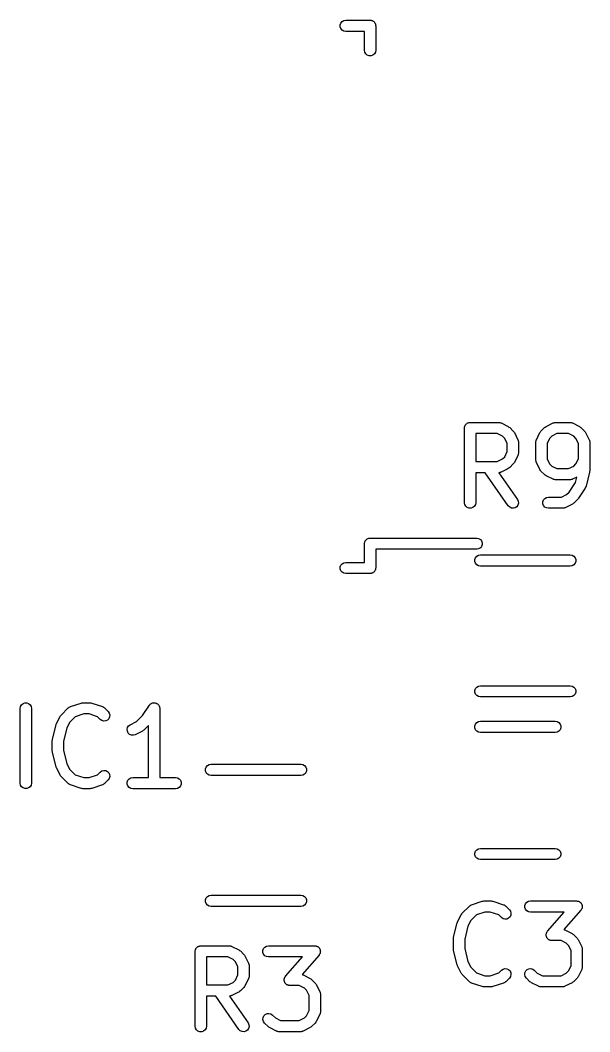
# Model space of a CAD drawing. Extents: x 0.2 to 51.4, y -0.6 to 33.
# Drawn here: x 8.75 to 16.36, y 0.27 to 13.8 of the extents above; entities that cross this region are included whole.
import ezdxf

# ---------------------------------------------------------------- set-up
doc = ezdxf.new("R2010")
doc.units = 0
doc.header["$MEASUREMENT"] = 0
doc.layers.add('BLACK', color=7, linetype='CONTINUOUS')

msp = doc.modelspace()

# ---------------------------------------------------------------- linework, layer by layer
at = {"layer": 'Black'}
for p, q in [((13.0743, 13.7955), (13.1, 13.8)), ((13.1, 13.8), (13.425, 13.8)), ((13.425, 13.8), (13.4315, 13.7989)), ((13.4315, 13.7989), (13.438, 13.7989)), ((13.438, 13.7989), (13.4442, 13.7966)), ((13.0261, 13.738), (13.035, 13.7625)), ((13.0261, 13.712), (13.0261, 13.738)), ((13.035, 13.6875), (13.0261, 13.712)), ((13.035, 13.7625), (13.0518, 13.7825)), ((13.0518, 13.6675), (13.035, 13.6875)), ((13.0518, 13.7825), (13.0743, 13.7955)), ((13.0743, 13.6545), (13.0518, 13.6675)), ((13.4442, 13.7966), (13.4507, 13.7955)), ((13.4507, 13.7955), (13.4563, 13.7922)), ((13.4563, 13.7922), (13.4625, 13.79)), ((13.4625, 13.79), (13.4675, 13.7857)), ((13.4675, 13.7857), (13.4732, 13.7825)), ((13.4732, 13.7825), (13.4774, 13.7774)), ((13.4774, 13.7774), (13.4825, 13.7732)), ((13.4825, 13.7732), (13.4857, 13.7675)), ((13.4857, 13.7675), (13.49, 13.7625)), ((13.49, 13.7625), (13.4922, 13.7563)), ((13.4922, 13.7563), (13.4955, 13.7507)), ((13.4955, 13.7507), (13.4966, 13.7442)), ((13.4966, 13.7442), (13.4989, 13.738)), ((13.4989, 13.738), (13.4989, 13.7315)), ((13.4989, 13.7315), (13.5, 13.725)), ((13.5, 13.725), (13.5, 13.4)), ((13.1, 13.65), (13.0743, 13.6545)), ((13.35, 13.65), (13.1, 13.65)), ((13.35, 13.4), (13.35, 13.65)), ((13.3545, 13.3743), (13.35, 13.4)), ((13.5, 13.4), (13.4955, 13.3743)), ((13.3675, 13.3518), (13.3545, 13.3743)), ((13.3875, 13.335), (13.3675, 13.3518)), ((13.412, 13.3261), (13.3875, 13.335)), ((13.438, 13.3261), (13.412, 13.3261)), ((13.4625, 13.335), (13.438, 13.3261)), ((13.4825, 13.3518), (13.4625, 13.335)), ((13.4955, 13.3743), (13.4825, 13.3518)), ((14.697, 8.38512), (14.7012, 8.39015)), ((14.7012, 8.39015), (14.7045, 8.39583)), ((14.7045, 8.39583), (14.7095, 8.40005)), ((14.7095, 8.40005), (14.7137, 8.40507)), ((14.7137, 8.40507), (14.7194, 8.40835)), ((14.7194, 8.40835), (14.7244, 8.41257)), ((14.7244, 8.41257), (14.7306, 8.41482)), ((14.7306, 8.41482), (14.7363, 8.4181)), ((14.7363, 8.4181), (14.7427, 8.41924)), ((14.7427, 8.41924), (14.7489, 8.42148)), ((14.7489, 8.42148), (14.7554, 8.42148)), ((14.7554, 8.42148), (14.7619, 8.42262)), ((14.7619, 8.42262), (15.1429, 8.42262)), ((15.1429, 8.42262), (15.1471, 8.42187)), ((15.1471, 8.42187), (15.1514, 8.42213)), ((15.1514, 8.42213), (15.1599, 8.41962)), ((15.1599, 8.41962), (15.1685, 8.4181)), ((15.1685, 8.4181), (15.1723, 8.41593)), ((15.1723, 8.41593), (15.1764, 8.4147)), ((15.1764, 8.4147), (15.2716, 8.36708)), ((15.776, 8.36708), (15.8712, 8.4147)), ((15.8712, 8.4147), (15.8754, 8.41593)), ((15.8754, 8.41593), (15.8791, 8.4181)), ((15.8791, 8.4181), (15.8878, 8.41962)), ((15.8878, 8.41962), (15.8962, 8.42213)), ((15.8962, 8.42213), (15.9005, 8.42187)), ((15.9005, 8.42187), (15.9048, 8.42262)), ((15.9048, 8.42262), (16.0952, 8.42262)), ((16.0952, 8.42262), (16.0995, 8.42187)), ((16.0995, 8.42187), (16.1038, 8.42213)), ((16.1038, 8.42213), (16.1122, 8.41962)), ((16.1122, 8.41962), (16.1209, 8.4181)), ((16.1209, 8.4181), (16.1246, 8.41593)), ((16.1246, 8.41593), (16.1288, 8.4147)), ((16.1288, 8.4147), (16.224, 8.36708)), ((14.6869, 8.34762), (14.688, 8.35408)), ((14.6869, 7.34762), (14.6869, 8.34762)), ((14.688, 8.36064), (14.6903, 8.36681)), ((14.688, 8.35408), (14.688, 8.36064)), ((14.6903, 8.36681), (14.6914, 8.37327)), ((14.6914, 8.37327), (14.6947, 8.37895)), ((14.6947, 8.37895), (14.697, 8.38512)), ((15.1252, 8.27262), (14.8369, 8.27262)), ((14.8369, 8.27262), (14.8369, 7.89881)), ((15.1937, 8.23836), (15.1252, 8.27262)), ((15.2716, 8.36708), (15.2813, 8.35992)), ((15.2813, 8.35992), (15.2911, 8.35303)), ((15.2911, 8.35303), (15.3387, 8.30541)), ((15.3387, 8.30541), (15.3456, 8.29558)), ((15.3456, 8.29558), (15.3528, 8.28592)), ((15.3528, 8.28592), (15.4004, 8.19068)), ((15.6472, 8.19068), (15.6948, 8.28592)), ((15.6948, 8.28592), (15.702, 8.29558)), ((15.702, 8.29558), (15.7089, 8.30541)), ((15.7089, 8.30541), (15.7565, 8.35303)), ((15.7565, 8.35303), (15.7663, 8.35992)), ((15.7663, 8.35992), (15.776, 8.36708)), ((15.9225, 8.27262), (15.854, 8.23836)), ((16.0775, 8.27262), (15.9225, 8.27262)), ((16.1461, 8.23836), (16.0775, 8.27262)), ((16.224, 8.36708), (16.2337, 8.35992)), ((16.2337, 8.35992), (16.2435, 8.35303)), ((16.2435, 8.35303), (16.2911, 8.30541)), ((16.2911, 8.30541), (16.298, 8.29558)), ((16.298, 8.29558), (16.3052, 8.28592)), ((16.3052, 8.28592), (16.3528, 8.19068)), ((15.2241, 8.20795), (15.1937, 8.23836)), ((15.2583, 8.13944), (15.2241, 8.20795)), ((15.2583, 8.03199), (15.2583, 8.13944)), ((15.4004, 8.19068), (15.4016, 8.18654)), ((15.4016, 8.18654), (15.4038, 8.1828)), ((15.4038, 8.1828), (15.4053, 8.17414)), ((15.4053, 8.17414), (15.4078, 8.16572)), ((15.4078, 8.16572), (15.4076, 8.1614)), ((15.4076, 8.1614), (15.4083, 8.15714)), ((15.4083, 8.15714), (15.4083, 8.01429)), ((15.6393, 8.15714), (15.64, 8.1614)), ((15.6393, 7.91905), (15.6393, 8.15714)), ((15.6398, 8.16572), (15.6423, 8.17414)), ((15.64, 8.1614), (15.6398, 8.16572)), ((15.6423, 8.17414), (15.6438, 8.1828)), ((15.6438, 8.1828), (15.646, 8.18654)), ((15.646, 8.18654), (15.6472, 8.19068)), ((15.8235, 8.20795), (15.7893, 8.13944)), ((15.7893, 8.13944), (15.7893, 7.93675)), ((15.854, 8.23836), (15.8235, 8.20795)), ((16.1765, 8.20795), (16.1461, 8.23836)), ((16.2107, 8.13944), (16.1765, 8.20795)), ((16.2107, 7.93675), (16.2107, 8.13944)), ((16.3528, 8.19068), (16.354, 8.18654)), ((16.354, 8.18654), (16.3562, 8.1828)), ((16.3562, 8.1828), (16.3577, 8.17414)), ((16.3577, 8.17414), (16.3602, 8.16572)), ((16.3602, 8.16572), (16.36, 8.1614)), ((16.36, 8.1614), (16.3607, 8.15714)), ((16.3607, 8.15714), (16.3607, 7.77619)), ((15.2241, 7.96348), (15.2583, 8.03199)), ((15.4016, 7.98489), (15.4004, 7.98075)), ((15.4038, 7.98863), (15.4016, 7.98489)), ((15.4053, 7.99729), (15.4038, 7.98863)), ((15.4078, 8.00571), (15.4053, 7.99729)), ((15.4083, 8.01429), (15.4076, 8.01003)), ((15.4076, 8.01003), (15.4078, 8.00571)), ((14.8369, 7.89881), (15.1252, 7.89881)), ((15.1252, 7.89881), (15.1937, 7.93307)), ((15.1937, 7.93307), (15.2241, 7.96348)), ((15.3387, 7.86602), (15.2911, 7.8184)), ((15.3456, 7.87585), (15.3387, 7.86602)), ((15.3528, 7.88551), (15.3456, 7.87585)), ((15.4004, 7.98075), (15.3528, 7.88551)), ((15.64, 7.91479), (15.6393, 7.91905)), ((15.6398, 7.91047), (15.64, 7.91479)), ((15.6423, 7.90205), (15.6398, 7.91047)), ((15.6438, 7.8934), (15.6423, 7.90205)), ((15.646, 7.88965), (15.6438, 7.8934)), ((15.6472, 7.88551), (15.646, 7.88965)), ((15.6948, 7.79027), (15.6472, 7.88551)), ((15.7893, 7.93675), (15.8235, 7.86824)), ((15.8235, 7.86824), (15.854, 7.83783)), ((16.146, 7.83783), (16.1765, 7.86824)), ((16.1765, 7.86824), (16.2107, 7.93675)), ((14.961, 7.74881), (14.8369, 7.74881)), ((14.8369, 7.74881), (14.8369, 7.34762)), ((15.2719, 7.30461), (14.961, 7.74881)), ((15.1471, 7.74956), (15.1439, 7.749)), ((15.1439, 7.749), (15.3948, 7.39063)), ((15.1514, 7.7493), (15.1471, 7.74956)), ((15.1599, 7.75181), (15.1514, 7.7493)), ((15.1685, 7.75333), (15.1599, 7.75181)), ((15.1723, 7.7555), (15.1685, 7.75333)), ((15.1764, 7.75673), (15.1723, 7.7555)), ((15.2583, 7.7977), (15.1764, 7.75673)), ((15.2716, 7.80435), (15.2583, 7.7977)), ((15.2813, 7.81151), (15.2716, 7.80435)), ((15.2911, 7.8184), (15.2813, 7.81151)), ((15.702, 7.78062), (15.6948, 7.79027)), ((15.7089, 7.77078), (15.702, 7.78062)), ((15.7565, 7.72316), (15.7089, 7.77078)), ((15.7663, 7.71627), (15.7565, 7.72316)), ((15.776, 7.70911), (15.7663, 7.71627)), ((15.854, 7.83783), (15.9225, 7.80357)), ((15.9225, 7.80357), (16.0775, 7.80357)), ((16.0775, 7.80357), (16.146, 7.83783)), ((16.3585, 7.758), (16.311, 7.56796)), ((16.3591, 7.76716), (16.3585, 7.758)), ((16.3607, 7.77619), (16.3591, 7.76716)), ((15.8712, 7.66149), (15.776, 7.70911)), ((15.8754, 7.66026), (15.8712, 7.66149)), ((15.8791, 7.65809), (15.8754, 7.66026)), ((15.8878, 7.65657), (15.8791, 7.65809)), ((15.8962, 7.65406), (15.8878, 7.65657)), ((15.9005, 7.65432), (15.8962, 7.65406)), ((15.9048, 7.65357), (15.9005, 7.65432)), ((16.0952, 7.65357), (15.9048, 7.65357)), ((16.0846, 7.49064), (16.1685, 7.61651)), ((16.0995, 7.65432), (16.0952, 7.65357)), ((16.1038, 7.65406), (16.0995, 7.65432)), ((16.1122, 7.65657), (16.1038, 7.65406)), ((16.1209, 7.65809), (16.1122, 7.65657)), ((16.1246, 7.66026), (16.1209, 7.65809)), ((16.1288, 7.66149), (16.1246, 7.66026)), ((16.187, 7.6906), (16.1288, 7.66149)), ((16.1685, 7.61651), (16.187, 7.6906)), ((15.9823, 7.42262), (16.0508, 7.45688)), ((16.0508, 7.45688), (16.0846, 7.49064)), ((16.3005, 7.54411), (16.2107, 7.40943)), ((16.3057, 7.55587), (16.3005, 7.54411)), ((16.3109, 7.56752), (16.3057, 7.55587)), ((16.311, 7.56796), (16.3109, 7.56752)), ((14.6914, 7.32197), (14.6869, 7.34762)), ((14.7045, 7.29941), (14.6914, 7.32197)), ((14.8324, 7.32197), (14.8194, 7.29941)), ((14.8369, 7.34762), (14.8324, 7.32197)), ((15.4013, 7.31591), (15.3864, 7.29458)), ((15.3948, 7.39063), (15.4058, 7.36702)), ((15.408, 7.34107), (15.4013, 7.31591)), ((15.4058, 7.36702), (15.408, 7.34107)), ((15.7357, 7.36064), (15.7446, 7.38512)), ((15.7357, 7.3346), (15.7357, 7.36064)), ((15.7446, 7.31012), (15.7357, 7.3346)), ((15.7446, 7.38512), (15.7613, 7.40507)), ((15.7613, 7.29017), (15.7446, 7.31012)), ((15.7613, 7.40507), (15.7839, 7.4181)), ((15.7839, 7.4181), (15.8095, 7.42262)), ((15.8095, 7.42262), (15.9823, 7.42262)), ((16.1288, 7.32816), (16.0335, 7.28054)), ((16.1384, 7.33532), (16.1288, 7.32816)), ((16.1483, 7.34221), (16.1384, 7.33532)), ((16.1959, 7.38982), (16.1483, 7.34221)), ((16.2001, 7.39589), (16.1959, 7.38982)), ((16.2053, 7.40125), (16.2001, 7.39589)), ((16.2107, 7.40943), (16.2053, 7.40125)), ((14.7244, 7.28267), (14.7045, 7.29941)), ((14.7489, 7.27376), (14.7244, 7.28267)), ((14.7749, 7.27376), (14.7489, 7.27376)), ((14.7994, 7.28267), (14.7749, 7.27376)), ((14.8194, 7.29941), (14.7994, 7.28267)), ((15.2903, 7.28619), (15.2719, 7.30461)), ((15.3139, 7.27518), (15.2903, 7.28619)), ((15.3399, 7.2729), (15.3139, 7.27518)), ((15.365, 7.27964), (15.3399, 7.2729)), ((15.3864, 7.29458), (15.365, 7.27964)), ((15.7839, 7.27714), (15.7613, 7.29017)), ((15.8095, 7.27262), (15.7839, 7.27714)), ((16, 7.27262), (15.8095, 7.27262)), ((16.0043, 7.27337), (16, 7.27262)), ((16.0086, 7.27311), (16.0043, 7.27337)), ((16.017, 7.27562), (16.0086, 7.27311)), ((16.0257, 7.27714), (16.017, 7.27562)), ((16.0294, 7.27931), (16.0257, 7.27714)), ((16.0335, 7.28054), (16.0294, 7.27931)), ((13.35, 6.8), (13.3511, 6.80646)), ((13.35, 6.55), (13.35, 6.8)), ((13.3511, 6.81302), (13.3534, 6.81919)), ((13.3511, 6.80646), (13.3511, 6.81302)), ((13.3534, 6.81919), (13.3545, 6.82565)), ((13.3545, 6.82565), (13.3578, 6.83133)), ((13.3578, 6.83133), (13.36, 6.8375)), ((13.36, 6.8375), (13.3643, 6.84253)), ((13.3643, 6.84253), (13.3675, 6.84821)), ((13.3675, 6.84821), (13.3726, 6.85243)), ((13.3726, 6.85243), (13.3768, 6.85745)), ((13.3768, 6.85745), (13.3825, 6.86073)), ((13.3825, 6.86073), (13.3875, 6.86495)), ((13.3875, 6.86495), (13.3937, 6.8672)), ((13.3937, 6.8672), (13.3993, 6.87048)), ((13.3993, 6.87048), (13.4058, 6.87162)), ((13.4058, 6.87162), (13.412, 6.87386)), ((13.412, 6.87386), (13.4185, 6.87386)), ((13.4185, 6.87386), (13.425, 6.875)), ((13.425, 6.875), (14.85, 6.875)), ((14.85, 6.875), (14.8757, 6.87048)), ((14.8757, 6.87048), (14.8982, 6.85745)), ((14.8982, 6.85745), (14.915, 6.8375)), ((14.915, 6.8375), (14.9239, 6.81302)), ((14.9239, 6.78698), (14.915, 6.7625)), ((14.9239, 6.81302), (14.9239, 6.78698)), ((14.85, 6.725), (13.5, 6.725)), ((13.5, 6.725), (13.5, 6.475)), ((14.835, 6.6125), (14.8518, 6.63245)), ((14.8757, 6.72952), (14.85, 6.725)), ((14.8518, 6.63245), (14.8743, 6.64548)), ((14.8743, 6.64548), (14.9, 6.65)), ((14.8982, 6.74255), (14.8757, 6.72952)), ((14.915, 6.7625), (14.8982, 6.74255)), ((14.9, 6.65), (16.1, 6.65)), ((16.1, 6.65), (16.1257, 6.64548)), ((16.1257, 6.64548), (16.1482, 6.63245)), ((16.1482, 6.63245), (16.165, 6.6125)), ((13.0261, 6.48802), (13.035, 6.5125)), ((13.035, 6.5125), (13.0518, 6.53245)), ((13.0518, 6.53245), (13.0743, 6.54548)), ((13.0743, 6.54548), (13.1, 6.55)), ((13.1, 6.55), (13.35, 6.55)), ((14.8261, 6.58802), (14.835, 6.6125)), ((14.8261, 6.56198), (14.8261, 6.58802)), ((14.835, 6.5375), (14.8261, 6.56198)), ((14.8518, 6.51755), (14.835, 6.5375)), ((14.8743, 6.50452), (14.8518, 6.51755)), ((14.9, 6.5), (14.8743, 6.50452)), ((16.1, 6.5), (14.9, 6.5)), ((16.1257, 6.50452), (16.1, 6.5)), ((16.1482, 6.51755), (16.1257, 6.50452)), ((16.165, 6.5375), (16.1482, 6.51755)), ((16.165, 6.6125), (16.1739, 6.58802)), ((16.1739, 6.56198), (16.165, 6.5375)), ((16.1739, 6.58802), (16.1739, 6.56198)), ((13.0261, 6.46198), (13.0261, 6.48802)), ((13.035, 6.4375), (13.0261, 6.46198)), ((13.0518, 6.41755), (13.035, 6.4375)), ((13.0743, 6.40452), (13.0518, 6.41755)), ((13.1, 6.4), (13.0743, 6.40452)), ((13.425, 6.4), (13.1, 6.4)), ((13.4315, 6.40114), (13.425, 6.4)), ((13.438, 6.40114), (13.4315, 6.40114)), ((13.4442, 6.40338), (13.438, 6.40114)), ((13.4507, 6.40452), (13.4442, 6.40338)), ((13.4563, 6.4078), (13.4507, 6.40452)), ((13.4625, 6.41005), (13.4563, 6.4078)), ((13.4675, 6.41427), (13.4625, 6.41005)), ((13.4732, 6.41755), (13.4675, 6.41427)), ((13.4774, 6.42257), (13.4732, 6.41755)), ((13.4825, 6.42679), (13.4774, 6.42257)), ((13.4857, 6.43247), (13.4825, 6.42679)), ((13.49, 6.4375), (13.4857, 6.43247)), ((13.4922, 6.44367), (13.49, 6.4375)), ((13.4955, 6.44935), (13.4922, 6.44367)), ((13.4966, 6.45581), (13.4955, 6.44935)), ((13.4989, 6.46198), (13.4966, 6.45581)), ((13.5, 6.475), (13.4989, 6.46854)), ((13.4989, 6.46854), (13.4989, 6.46198)), ((14.835, 4.8625), (14.8518, 4.88245)), ((14.8518, 4.88245), (14.8743, 4.89548)), ((14.8743, 4.89548), (14.9, 4.9)), ((14.9, 4.9), (16.1, 4.9)), ((16.1, 4.9), (16.1257, 4.89548)), ((16.1257, 4.89548), (16.1482, 4.88245)), ((16.1482, 4.88245), (16.165, 4.8625)), ((14.8261, 4.83802), (14.835, 4.8625)), ((14.8261, 4.81198), (14.8261, 4.83802)), ((14.835, 4.7875), (14.8261, 4.81198)), ((14.8518, 4.76755), (14.835, 4.7875)), ((14.8743, 4.75452), (14.8518, 4.76755)), ((14.9, 4.75), (14.8743, 4.75452)), ((16.1, 4.75), (14.9, 4.75)), ((16.1257, 4.75452), (16.1, 4.75)), ((16.1482, 4.76755), (16.1257, 4.75452)), ((16.165, 4.7875), (16.1482, 4.76755)), ((16.165, 4.8625), (16.1739, 4.83802)), ((16.1739, 4.81198), (16.165, 4.7875)), ((16.1739, 4.83802), (16.1739, 4.81198)), ((8.74881, 4.59762), (8.75333, 4.62327)), ((8.75333, 4.62327), (8.76636, 4.64583)), ((8.76636, 4.64583), (8.78631, 4.66257)), ((8.78631, 4.66257), (8.81079, 4.67148)), ((8.81079, 4.67148), (8.83683, 4.67148)), ((8.83683, 4.67148), (8.86131, 4.66257)), ((8.86131, 4.66257), (8.88126, 4.64583)), ((8.88126, 4.64583), (8.89429, 4.62327)), ((8.89429, 4.62327), (8.89881, 4.59762)), ((9.29459, 4.5078), (9.38982, 4.60303)), ((9.38982, 4.60303), (9.39337, 4.60551)), ((9.39337, 4.60551), (9.39624, 4.60875)), ((9.39624, 4.60875), (9.40396, 4.61293)), ((9.40396, 4.61293), (9.41116, 4.61797)), ((9.41116, 4.61797), (9.41534, 4.61909)), ((9.41534, 4.61909), (9.41914, 4.62115)), ((9.41914, 4.62115), (9.562, 4.66877)), ((9.562, 4.66877), (9.57387, 4.67053)), ((9.57387, 4.67053), (9.58572, 4.67262)), ((9.58572, 4.67262), (9.68095, 4.67262)), ((9.68095, 4.67262), (9.69279, 4.67053)), ((9.69279, 4.67053), (9.70467, 4.66877)), ((9.70467, 4.66877), (9.84753, 4.62115)), ((9.84753, 4.62115), (9.85133, 4.61909)), ((9.85133, 4.61909), (9.85551, 4.61797)), ((9.85551, 4.61797), (9.8627, 4.61294)), ((9.8627, 4.61294), (9.87043, 4.60875)), ((9.87043, 4.60875), (9.8733, 4.60551)), ((9.8733, 4.60551), (9.87684, 4.60303)), ((9.87684, 4.60303), (9.92446, 4.55541)), ((10.3846, 4.50254), (10.4757, 4.63922)), ((10.4757, 4.63922), (10.4786, 4.64223)), ((10.4786, 4.64223), (10.4806, 4.64583)), ((10.4806, 4.64583), (10.4875, 4.65158)), ((10.4875, 4.65158), (10.4937, 4.65806)), ((10.4937, 4.65806), (10.4974, 4.6599)), ((10.4974, 4.6599), (10.5006, 4.66257)), ((10.5006, 4.66257), (10.509, 4.66563)), ((10.509, 4.66563), (10.517, 4.6696)), ((10.517, 4.6696), (10.5212, 4.67006)), ((10.5212, 4.67006), (10.5251, 4.67148)), ((10.5251, 4.67148), (10.534, 4.67148)), ((10.534, 4.67148), (10.5429, 4.67246)), ((10.5429, 4.67246), (10.547, 4.67148)), ((10.547, 4.67148), (10.5511, 4.67148)), ((10.5511, 4.67148), (10.5595, 4.66842)), ((10.5595, 4.66842), (10.5682, 4.6663)), ((10.5682, 4.6663), (10.5717, 4.66399)), ((10.5717, 4.66399), (10.5756, 4.66257)), ((10.5756, 4.66257), (10.5824, 4.65682)), ((10.5824, 4.65682), (10.5899, 4.65185)), ((10.5899, 4.65185), (10.5924, 4.6485)), ((10.5924, 4.6485), (10.5955, 4.64583)), ((10.5955, 4.64583), (10.6, 4.63808)), ((10.6, 4.63808), (10.6053, 4.63086)), ((10.6053, 4.63086), (10.6065, 4.62687)), ((10.6065, 4.62687), (10.6086, 4.62327)), ((10.6086, 4.62327), (10.6101, 4.61445)), ((10.6101, 4.61445), (10.6126, 4.60586)), ((10.6126, 4.60586), (10.6124, 4.60172)), ((10.6124, 4.60172), (10.6131, 4.59762)), ((8.74881, 3.59762), (8.74881, 4.59762)), ((8.89881, 4.59762), (8.89881, 3.59762)), ((9.23292, 4.39307), (9.28054, 4.4883)), ((9.28054, 4.4883), (9.2877, 4.49796)), ((9.2877, 4.49796), (9.29459, 4.5078)), ((9.48337, 4.48445), (9.40926, 4.41034)), ((9.59788, 4.52262), (9.48337, 4.48445)), ((9.66878, 4.52262), (9.59788, 4.52262)), ((9.7833, 4.48445), (9.66878, 4.52262)), ((9.8184, 4.44935), (9.7833, 4.48445)), ((9.92446, 4.55541), (9.9394, 4.53408)), ((9.94387, 4.48297), (9.93287, 4.45936)), ((9.9394, 4.53408), (9.94614, 4.50892)), ((9.94614, 4.50892), (9.94387, 4.48297)), ((10.3032, 4.42116), (10.3846, 4.50254)), ((10.6131, 4.59762), (10.6131, 3.67262)), ((9.17962, 4.18724), (9.22724, 4.37771)), ((9.22724, 4.37771), (9.23058, 4.38521)), ((9.23058, 4.38521), (9.23292, 4.39307)), ((9.37076, 4.33335), (9.32738, 4.15981)), ((9.40926, 4.41034), (9.37076, 4.33335)), ((9.83973, 4.43441), (9.8184, 4.44935)), ((9.86489, 4.42767), (9.83973, 4.43441)), ((9.89084, 4.42994), (9.86489, 4.42767)), ((9.91445, 4.44094), (9.89084, 4.42994)), ((9.93287, 4.45936), (9.91445, 4.44094)), ((10.1775, 4.3164), (10.1836, 4.34173)), ((10.1836, 4.34173), (10.1979, 4.36347)), ((10.1979, 4.36347), (10.2188, 4.37899)), ((10.2188, 4.37899), (10.3032, 4.42116)), ((10.4631, 4.36893), (10.4007, 4.30649)), ((10.4631, 3.67262), (10.4631, 4.36893)), ((14.8261, 4.36302), (14.835, 4.3875)), ((14.8261, 4.33698), (14.8261, 4.36302)), ((14.835, 4.3125), (14.8261, 4.33698)), ((14.835, 4.3875), (14.8518, 4.40745)), ((14.8518, 4.40745), (14.8743, 4.42048)), ((14.8743, 4.42048), (14.9, 4.425)), ((14.9, 4.425), (15.9, 4.425)), ((15.9, 4.425), (15.9257, 4.42048)), ((15.9257, 4.42048), (15.9482, 4.40745)), ((15.9482, 4.40745), (15.965, 4.3875)), ((15.965, 4.3875), (15.9739, 4.36302)), ((15.9739, 4.33698), (15.965, 4.3125)), ((15.9739, 4.36302), (15.9739, 4.33698)), ((10.1805, 4.29052), (10.1775, 4.3164)), ((10.1921, 4.26722), (10.1805, 4.29052)), ((10.2111, 4.24932), (10.1921, 4.26722)), ((10.235, 4.23896), (10.2111, 4.24932)), ((10.261, 4.2374), (10.235, 4.23896)), ((10.2859, 4.24482), (10.261, 4.2374)), ((10.3812, 4.29244), (10.2859, 4.24482)), ((10.3908, 4.29961), (10.3812, 4.29244)), ((10.4007, 4.30649), (10.3908, 4.29961)), ((14.8518, 4.29255), (14.835, 4.3125)), ((14.8743, 4.27952), (14.8518, 4.29255)), ((14.9, 4.275), (14.8743, 4.27952)), ((15.9, 4.275), (14.9, 4.275)), ((15.9257, 4.27952), (15.9, 4.275)), ((15.9482, 4.29255), (15.9257, 4.27952)), ((15.965, 4.3125), (15.9482, 4.29255)), ((9.17738, 4.16905), (9.17897, 4.17808)), ((9.17738, 4.02619), (9.17738, 4.16905)), ((9.17897, 4.17808), (9.17962, 4.18724)), ((9.32738, 4.15981), (9.32738, 4.03542)), ((9.17897, 4.01716), (9.17738, 4.02619)), ((9.17962, 4.008), (9.17897, 4.01716)), ((9.22724, 3.81752), (9.17962, 4.008)), ((9.32738, 4.03542), (9.37076, 3.86189)), ((9.23058, 3.81003), (9.22724, 3.81752)), ((9.23292, 3.80217), (9.23058, 3.81003)), ((9.28054, 3.70694), (9.23292, 3.80217)), ((9.37076, 3.86189), (9.40926, 3.7849)), ((11.2261, 3.78802), (11.235, 3.8125)), ((11.2261, 3.76198), (11.2261, 3.78802)), ((11.235, 3.8125), (11.2518, 3.83245)), ((11.2518, 3.83245), (11.2743, 3.84548)), ((11.2743, 3.84548), (11.3, 3.85)), ((11.3, 3.85), (12.5, 3.85)), ((12.5, 3.85), (12.5257, 3.84548)), ((12.5257, 3.84548), (12.5482, 3.83245)), ((12.5482, 3.83245), (12.565, 3.8125)), ((12.565, 3.8125), (12.5739, 3.78802)), ((12.5739, 3.78802), (12.5739, 3.76198)), ((9.2877, 3.69728), (9.28054, 3.70694)), ((9.29459, 3.68744), (9.2877, 3.69728)), ((9.38982, 3.59221), (9.29459, 3.68744)), ((9.40926, 3.7849), (9.48337, 3.71079)), ((9.48337, 3.71079), (9.59788, 3.67262)), ((9.59788, 3.67262), (9.66878, 3.67262)), ((9.66878, 3.67262), (9.7833, 3.71079)), ((9.7833, 3.71079), (9.8184, 3.74589)), ((9.8184, 3.74589), (9.83973, 3.76083)), ((9.83973, 3.76083), (9.86489, 3.76757)), ((9.86489, 3.76757), (9.89084, 3.7653)), ((9.89084, 3.7653), (9.91445, 3.75429)), ((9.91445, 3.75429), (9.93287, 3.73588)), ((9.9394, 3.66116), (9.92446, 3.63982)), ((9.93287, 3.73588), (9.94387, 3.71227)), ((9.94614, 3.68632), (9.9394, 3.66116)), ((9.94387, 3.71227), (9.94614, 3.68632)), ((10.1874, 3.63512), (10.2042, 3.65507)), ((10.2042, 3.65507), (10.2267, 3.6681)), ((10.2267, 3.6681), (10.2524, 3.67262)), ((10.2524, 3.67262), (10.4631, 3.67262)), ((10.6131, 3.67262), (10.8238, 3.67262)), ((10.8238, 3.67262), (10.8495, 3.6681)), ((10.8495, 3.6681), (10.872, 3.65507)), ((10.872, 3.65507), (10.8888, 3.63512)), ((11.235, 3.7375), (11.2261, 3.76198)), ((11.2518, 3.71755), (11.235, 3.7375)), ((11.2743, 3.70452), (11.2518, 3.71755)), ((11.3, 3.7), (11.2743, 3.70452)), ((12.5, 3.7), (11.3, 3.7)), ((12.5257, 3.70452), (12.5, 3.7)), ((12.5482, 3.71755), (12.5257, 3.70452)), ((12.565, 3.7375), (12.5482, 3.71755)), ((12.5739, 3.76198), (12.565, 3.7375)), ((8.75333, 3.57197), (8.74881, 3.59762)), ((8.76636, 3.54941), (8.75333, 3.57197)), ((8.78631, 3.53267), (8.76636, 3.54941)), ((8.81079, 3.52376), (8.78631, 3.53267)), ((8.83683, 3.52376), (8.81079, 3.52376)), ((8.86131, 3.53267), (8.83683, 3.52376)), ((8.88126, 3.54941), (8.86131, 3.53267)), ((8.89429, 3.57197), (8.88126, 3.54941)), ((8.89881, 3.59762), (8.89429, 3.57197)), ((9.39337, 3.58973), (9.38982, 3.59221)), ((9.39624, 3.58649), (9.39337, 3.58973)), ((9.40396, 3.58231), (9.39624, 3.58649)), ((9.41116, 3.57726), (9.40396, 3.58231)), ((9.41534, 3.57615), (9.41116, 3.57726)), ((9.41914, 3.57409), (9.41534, 3.57615)), ((9.562, 3.52647), (9.41914, 3.57409)), ((9.57387, 3.52471), (9.562, 3.52647)), ((9.58572, 3.52262), (9.57387, 3.52471)), ((9.68095, 3.52262), (9.58572, 3.52262)), ((9.69279, 3.52471), (9.68095, 3.52262)), ((9.70467, 3.52647), (9.69279, 3.52471)), ((9.84753, 3.57409), (9.70467, 3.52647)), ((9.85133, 3.57615), (9.84753, 3.57409)), ((9.85551, 3.57727), (9.85133, 3.57615)), ((9.8627, 3.5823), (9.85551, 3.57727)), ((9.87043, 3.58649), (9.8627, 3.5823)), ((9.8733, 3.58973), (9.87043, 3.58649)), ((9.87684, 3.59221), (9.8733, 3.58973)), ((9.92446, 3.63982), (9.87684, 3.59221)), ((10.1785, 3.61064), (10.1874, 3.63512)), ((10.1785, 3.5846), (10.1785, 3.61064)), ((10.1874, 3.56012), (10.1785, 3.5846)), ((10.2042, 3.54017), (10.1874, 3.56012)), ((10.2267, 3.52714), (10.2042, 3.54017)), ((10.2524, 3.52262), (10.2267, 3.52714)), ((10.8238, 3.52262), (10.2524, 3.52262)), ((10.8495, 3.52714), (10.8238, 3.52262)), ((10.872, 3.54017), (10.8495, 3.52714)), ((10.8888, 3.56012), (10.872, 3.54017)), ((10.8888, 3.63512), (10.8977, 3.61064)), ((10.8977, 3.5846), (10.8888, 3.56012)), ((10.8977, 3.61064), (10.8977, 3.5846)), ((14.835, 2.6875), (14.8518, 2.70745)), ((14.8518, 2.70745), (14.8743, 2.72048)), ((14.8743, 2.72048), (14.9, 2.725)), ((14.9, 2.725), (15.9, 2.725)), ((15.9, 2.725), (15.9257, 2.72048)), ((15.9257, 2.72048), (15.9482, 2.70745)), ((15.9482, 2.70745), (15.965, 2.6875)), ((14.8261, 2.66302), (14.835, 2.6875)), ((14.8261, 2.63698), (14.8261, 2.66302)), ((14.835, 2.6125), (14.8261, 2.63698)), ((14.8518, 2.59255), (14.835, 2.6125)), ((14.8743, 2.57952), (14.8518, 2.59255)), ((14.9, 2.575), (14.8743, 2.57952)), ((15.9, 2.575), (14.9, 2.575)), ((15.9257, 2.57952), (15.9, 2.575)), ((15.9482, 2.59255), (15.9257, 2.57952)), ((15.965, 2.6125), (15.9482, 2.59255)), ((15.965, 2.6875), (15.9739, 2.66302)), ((15.9739, 2.63698), (15.965, 2.6125)), ((15.9739, 2.66302), (15.9739, 2.63698)), ((11.2261, 2.03802), (11.235, 2.0625)), ((11.2261, 2.01198), (11.2261, 2.03802)), ((11.235, 2.0625), (11.2518, 2.08245)), ((11.2518, 2.08245), (11.2743, 2.09548)), ((11.2743, 2.09548), (11.3, 2.1)), ((11.3, 2.1), (12.5, 2.1)), ((12.5, 2.1), (12.5257, 2.09548)), ((12.5257, 2.09548), (12.5482, 2.08245)), ((12.5482, 2.08245), (12.565, 2.0625)), ((12.565, 2.0625), (12.5739, 2.03802)), ((12.5739, 2.03802), (12.5739, 2.01198)), ((11.235, 1.9875), (11.2261, 2.01198)), ((11.2518, 1.96755), (11.235, 1.9875)), ((11.2743, 1.95452), (11.2518, 1.96755)), ((11.3, 1.95), (11.2743, 1.95452)), ((12.5, 1.95), (11.3, 1.95)), ((12.5257, 1.95452), (12.5, 1.95)), ((12.5482, 1.96755), (12.5257, 1.95452)), ((12.565, 1.9875), (12.5482, 1.96755)), ((12.5739, 2.01198), (12.565, 1.9875)), ((14.6565, 1.8578), (14.7517, 1.95303)), ((14.7517, 1.95303), (14.7553, 1.95551)), ((14.7553, 1.95551), (14.7581, 1.95875)), ((14.7581, 1.95875), (14.7659, 1.96293)), ((14.7659, 1.96293), (14.7731, 1.96797)), ((14.7731, 1.96797), (14.7772, 1.96909)), ((14.7772, 1.96909), (14.781, 1.97115)), ((14.781, 1.97115), (14.9239, 2.01877)), ((14.9239, 2.01877), (14.9358, 2.02053)), ((14.9358, 2.02053), (14.9476, 2.02262)), ((14.9476, 2.02262), (15.0429, 2.02262)), ((15.0429, 2.02262), (15.0547, 2.02053)), ((15.0547, 2.02053), (15.0666, 2.01877)), ((15.0666, 2.01877), (15.2094, 1.97115)), ((15.2094, 1.97115), (15.2132, 1.96909)), ((15.2132, 1.96909), (15.2174, 1.96797)), ((15.2174, 1.96797), (15.2246, 1.96294)), ((15.2246, 1.96294), (15.2323, 1.95875)), ((15.2323, 1.95875), (15.2352, 1.95551)), ((15.2352, 1.95551), (15.2387, 1.95303)), ((15.2387, 1.95303), (15.2864, 1.90541)), ((15.2864, 1.90541), (15.3013, 1.88408)), ((15.4928, 1.96064), (15.5017, 1.98512)), ((15.4928, 1.9346), (15.4928, 1.96064)), ((15.5017, 1.91012), (15.4928, 1.9346)), ((15.5017, 1.98512), (15.5185, 2.00507)), ((15.5185, 1.89017), (15.5017, 1.91012)), ((15.5185, 2.00507), (15.541, 2.0181)), ((15.541, 2.0181), (15.5667, 2.02262)), ((15.5667, 2.02262), (16.1857, 2.02262)), ((16.2422, 1.89823), (16.0147, 1.63824)), ((16.1857, 2.02262), (16.1929, 2.02135)), ((16.1929, 2.02135), (16.2003, 2.0212)), ((16.2003, 2.0212), (16.2057, 2.0191)), ((16.2057, 2.0191), (16.2114, 2.0181)), ((16.2114, 2.0181), (16.2177, 2.01444)), ((16.2177, 2.01444), (16.2246, 2.01178)), ((16.2246, 2.01178), (16.2289, 2.00796)), ((16.2289, 2.00796), (16.2339, 2.00507)), ((16.2339, 2.00507), (16.2386, 1.99946)), ((16.2386, 1.99946), (16.2442, 1.99463)), ((16.246, 1.9045), (16.2422, 1.89823)), ((16.2442, 1.99463), (16.2469, 1.98955)), ((16.2507, 1.91012), (16.246, 1.9045)), ((16.2469, 1.98955), (16.2507, 1.98512)), ((16.2507, 1.98512), (16.2532, 1.97823)), ((16.2526, 1.91556), (16.2507, 1.91012)), ((16.2556, 1.92052), (16.2526, 1.91556)), ((16.2532, 1.97823), (16.2567, 1.97181)), ((16.2571, 1.92771), (16.2556, 1.92052)), ((16.2567, 1.97181), (16.2576, 1.96609)), ((16.2596, 1.9346), (16.2571, 1.92771)), ((16.2576, 1.96609), (16.2596, 1.96064)), ((16.2596, 1.96064), (16.2596, 1.95331)), ((16.2596, 1.95331), (16.2607, 1.94607)), ((16.2607, 1.94607), (16.2596, 1.94039)), ((16.2596, 1.94039), (16.2596, 1.9346)), ((14.5948, 1.74307), (14.6424, 1.8383)), ((14.6424, 1.8383), (14.6496, 1.84796)), ((14.6496, 1.84796), (14.6565, 1.8578)), ((14.7712, 1.76034), (14.7327, 1.68335)), ((14.8453, 1.83445), (14.7712, 1.76034)), ((14.9598, 1.87262), (14.8453, 1.83445)), ((15.0307, 1.87262), (14.9598, 1.87262)), ((15.1452, 1.83445), (15.0307, 1.87262)), ((15.1803, 1.79935), (15.1452, 1.83445)), ((15.2016, 1.78441), (15.1803, 1.79935)), ((15.2268, 1.77767), (15.2016, 1.78441)), ((15.2527, 1.77994), (15.2268, 1.77767)), ((15.2764, 1.79094), (15.2527, 1.77994)), ((15.2948, 1.80936), (15.2764, 1.79094)), ((15.3058, 1.83297), (15.2948, 1.80936)), ((15.3013, 1.88408), (15.308, 1.85892)), ((15.308, 1.85892), (15.3058, 1.83297)), ((15.541, 1.87714), (15.5185, 1.89017)), ((15.5667, 1.87262), (15.541, 1.87714)), ((16.0204, 1.87262), (15.5667, 1.87262)), ((15.7959, 1.61606), (16.0204, 1.87262)), ((14.5415, 1.53724), (14.5891, 1.72771)), ((14.5891, 1.72771), (14.5925, 1.73521)), ((14.5925, 1.73521), (14.5948, 1.74307)), ((14.7327, 1.68335), (14.6893, 1.50981)), ((16.0147, 1.63824), (16.0209, 1.63714)), ((16.0209, 1.63714), (16.0246, 1.63498)), ((16.0246, 1.63498), (16.0288, 1.63375)), ((16.0288, 1.63375), (16.124, 1.58613)), ((14.5393, 1.51905), (14.5409, 1.52808)), ((14.5393, 1.37619), (14.5393, 1.51905)), ((14.5409, 1.52808), (14.5415, 1.53724)), ((14.6893, 1.50981), (14.6893, 1.38542)), ((15.7774, 1.56822), (15.7785, 1.5739)), ((15.7785, 1.56098), (15.7774, 1.56822)), ((15.7785, 1.57969), (15.781, 1.58658)), ((15.7785, 1.5739), (15.7785, 1.57969)), ((15.7785, 1.55364), (15.7785, 1.56098)), ((15.7805, 1.5482), (15.7785, 1.55364)), ((15.7814, 1.54248), (15.7805, 1.5482)), ((15.781, 1.58658), (15.7825, 1.59377)), ((15.7849, 1.53606), (15.7814, 1.54248)), ((15.7825, 1.59377), (15.7854, 1.59872)), ((15.7874, 1.52917), (15.7849, 1.53606)), ((15.7854, 1.59872), (15.7874, 1.60417)), ((15.7874, 1.60417), (15.7921, 1.60978)), ((15.7912, 1.52473), (15.7874, 1.52917)), ((15.7939, 1.51966), (15.7912, 1.52473)), ((15.7921, 1.60978), (15.7959, 1.61606)), ((15.7995, 1.51483), (15.7939, 1.51966)), ((15.8042, 1.50921), (15.7995, 1.51483)), ((15.8092, 1.50632), (15.8042, 1.50921)), ((15.8135, 1.50251), (15.8092, 1.50632)), ((15.8204, 1.49986), (15.8135, 1.50251)), ((15.8267, 1.49619), (15.8204, 1.49986)), ((15.8324, 1.49519), (15.8267, 1.49619)), ((15.8378, 1.49309), (15.8324, 1.49519)), ((15.8452, 1.49294), (15.8378, 1.49309)), ((15.8524, 1.49167), (15.8452, 1.49294)), ((15.9775, 1.49167), (15.8524, 1.49167)), ((16.0461, 1.45741), (15.9775, 1.49167)), ((16.124, 1.58613), (16.1337, 1.57897)), ((16.1337, 1.57897), (16.1435, 1.57208)), ((16.1435, 1.57208), (16.1911, 1.52446)), ((16.1911, 1.52446), (16.198, 1.51463)), ((16.198, 1.51463), (16.2052, 1.50497)), ((16.2052, 1.50497), (16.2528, 1.40973)), ((11.0869, 1.34762), (11.088, 1.35408)), ((11.088, 1.36064), (11.0903, 1.36681)), ((11.088, 1.35408), (11.088, 1.36064)), ((11.0903, 1.36681), (11.0914, 1.37327)), ((11.0914, 1.37327), (11.0947, 1.37895)), ((11.0947, 1.37895), (11.097, 1.38512)), ((11.097, 1.38512), (11.1012, 1.39015)), ((11.1012, 1.39015), (11.1045, 1.39583)), ((11.1045, 1.39583), (11.1095, 1.40005)), ((11.1095, 1.40005), (11.1137, 1.40507)), ((11.1137, 1.40507), (11.1194, 1.40835)), ((11.1194, 1.40835), (11.1244, 1.41257)), ((11.1244, 1.41257), (11.1306, 1.41482)), ((11.1306, 1.41482), (11.1363, 1.4181)), ((11.1363, 1.4181), (11.1427, 1.41924)), ((11.1427, 1.41924), (11.1489, 1.42148)), ((11.1489, 1.42148), (11.1554, 1.42148)), ((11.1554, 1.42148), (11.1619, 1.42262)), ((11.1619, 1.42262), (11.5429, 1.42262)), ((11.5429, 1.42262), (11.5471, 1.42187)), ((11.5471, 1.42187), (11.5514, 1.42213)), ((11.5514, 1.42213), (11.5599, 1.41962)), ((11.5599, 1.41962), (11.5685, 1.4181)), ((11.5685, 1.4181), (11.5723, 1.41593)), ((11.5723, 1.41593), (11.5764, 1.4147)), ((11.5764, 1.4147), (11.6716, 1.36708)), ((11.6716, 1.36708), (11.6813, 1.35992)), ((11.6813, 1.35992), (11.6911, 1.35303)), ((11.6911, 1.35303), (11.7387, 1.30541)), ((11.9928, 1.36064), (12.0017, 1.38512)), ((11.9928, 1.3346), (11.9928, 1.36064)), ((12.0017, 1.38512), (12.0185, 1.40507)), ((12.0185, 1.40507), (12.041, 1.4181)), ((12.041, 1.4181), (12.0667, 1.42262)), ((12.0667, 1.42262), (12.6857, 1.42262)), ((12.6857, 1.42262), (12.6929, 1.42135)), ((12.6929, 1.42135), (12.7003, 1.4212)), ((12.7003, 1.4212), (12.7057, 1.4191)), ((12.7057, 1.4191), (12.7114, 1.4181)), ((12.7114, 1.4181), (12.7177, 1.41444)), ((12.7177, 1.41444), (12.7246, 1.41178)), ((12.7246, 1.41178), (12.7289, 1.40796)), ((12.7289, 1.40796), (12.7339, 1.40507)), ((12.7339, 1.40507), (12.7386, 1.39946)), ((12.7386, 1.39946), (12.7442, 1.39463)), ((12.7442, 1.39463), (12.7469, 1.38955)), ((12.7469, 1.38955), (12.7507, 1.38512)), ((12.7507, 1.38512), (12.7532, 1.37823)), ((12.7532, 1.37823), (12.7567, 1.37181)), ((12.7567, 1.37181), (12.7576, 1.36609)), ((12.7576, 1.36609), (12.7596, 1.36064)), ((12.7596, 1.36064), (12.7596, 1.35331)), ((12.7596, 1.35331), (12.7607, 1.34607)), ((14.5409, 1.36716), (14.5393, 1.37619)), ((14.5415, 1.358), (14.5409, 1.36716)), ((14.5891, 1.16752), (14.5415, 1.358)), ((14.6893, 1.38542), (14.7327, 1.21189)), ((16.0765, 1.427), (16.0461, 1.45741)), ((16.1107, 1.35849), (16.0765, 1.427)), ((16.1107, 1.1558), (16.1107, 1.35849)), ((16.2528, 1.40973), (16.254, 1.40559)), ((16.254, 1.40559), (16.2562, 1.40184)), ((16.2562, 1.40184), (16.2577, 1.39319)), ((16.2577, 1.39319), (16.2602, 1.38476)), ((16.2602, 1.38476), (16.26, 1.38045)), ((16.26, 1.38045), (16.2607, 1.37619)), ((16.2607, 1.37619), (16.2607, 1.1381)), ((11.0869, 0.347619), (11.0869, 1.34762)), ((11.5252, 1.27262), (11.2369, 1.27262)), ((11.2369, 1.27262), (11.2369, 0.89881)), ((11.5937, 1.23836), (11.5252, 1.27262)), ((11.6241, 1.20795), (11.5937, 1.23836)), ((11.7387, 1.30541), (11.7456, 1.29558)), ((11.7456, 1.29558), (11.7528, 1.28592)), ((11.7528, 1.28592), (11.8004, 1.19068)), ((12.0017, 1.31012), (11.9928, 1.3346)), ((12.0185, 1.29017), (12.0017, 1.31012)), ((12.041, 1.27714), (12.0185, 1.29017)), ((12.0667, 1.27262), (12.041, 1.27714)), ((12.5204, 1.27262), (12.0667, 1.27262)), ((12.2959, 1.01606), (12.5204, 1.27262)), ((12.7422, 1.29823), (12.5147, 1.03824)), ((12.746, 1.3045), (12.7422, 1.29823)), ((12.7507, 1.31012), (12.746, 1.3045)), ((12.7526, 1.31556), (12.7507, 1.31012)), ((12.7556, 1.32052), (12.7526, 1.31556)), ((12.7571, 1.32771), (12.7556, 1.32052)), ((12.7596, 1.3346), (12.7571, 1.32771)), ((12.7607, 1.34607), (12.7596, 1.34039)), ((12.7596, 1.34039), (12.7596, 1.3346)), ((11.6583, 1.13944), (11.6241, 1.20795)), ((11.6583, 1.03199), (11.6583, 1.13944)), ((11.8004, 1.19068), (11.8016, 1.18654)), ((11.8016, 1.18654), (11.8038, 1.1828)), ((11.8038, 1.1828), (11.8053, 1.17414)), ((11.8053, 1.17414), (11.8078, 1.16572)), ((11.8078, 1.16572), (11.8076, 1.1614)), ((11.8076, 1.1614), (11.8083, 1.15714)), ((11.8083, 1.15714), (11.8083, 1.01429)), ((14.5925, 1.16003), (14.5891, 1.16752)), ((14.5948, 1.15217), (14.5925, 1.16003)), ((14.6424, 1.05694), (14.5948, 1.15217)), ((14.7327, 1.21189), (14.7712, 1.1349)), ((14.7712, 1.1349), (14.8453, 1.06079)), ((15.1452, 1.06079), (15.1803, 1.09589)), ((15.1803, 1.09589), (15.2016, 1.11083)), ((15.2016, 1.11083), (15.2268, 1.11757)), ((15.2268, 1.11757), (15.2527, 1.1153)), ((15.2527, 1.1153), (15.2764, 1.10429)), ((15.2764, 1.10429), (15.2948, 1.08588)), ((15.2948, 1.08588), (15.3058, 1.06227)), ((15.4942, 1.06227), (15.5052, 1.08588)), ((15.5052, 1.08588), (15.5236, 1.10429)), ((15.5236, 1.10429), (15.5473, 1.1153)), ((15.5473, 1.1153), (15.5732, 1.11757)), ((15.5732, 1.11757), (15.5984, 1.11083)), ((15.5984, 1.11083), (15.6197, 1.09589)), ((15.6197, 1.09589), (15.6587, 1.05688)), ((16.0461, 1.05688), (16.0765, 1.08728)), ((16.0765, 1.08728), (16.1107, 1.1558)), ((16.2528, 1.10455), (16.2052, 1.00932)), ((16.254, 1.1087), (16.2528, 1.10455)), ((16.2562, 1.11244), (16.254, 1.1087)), ((16.2577, 1.1211), (16.2562, 1.11244)), ((16.2602, 1.12952), (16.2577, 1.1211)), ((16.2607, 1.1381), (16.26, 1.13384)), ((16.26, 1.13384), (16.2602, 1.12952)), ((11.5937, 0.933068), (11.6241, 0.963475)), ((11.6241, 0.963475), (11.6583, 1.03199)), ((11.8004, 0.980745), (11.7528, 0.885507)), ((11.8016, 0.984889), (11.8004, 0.980745)), ((11.8038, 0.988634), (11.8016, 0.984889)), ((11.8053, 0.997291), (11.8038, 0.988634)), ((11.8078, 1.00571), (11.8053, 0.997291)), ((11.8083, 1.01429), (11.8076, 1.01003)), ((11.8076, 1.01003), (11.8078, 1.00571)), ((12.2774, 0.968219), (12.2785, 0.973898)), ((12.2785, 0.960977), (12.2774, 0.968219)), ((12.2785, 0.979691), (12.281, 0.986583)), ((12.2785, 0.973898), (12.2785, 0.979691)), ((12.2785, 0.953643), (12.2785, 0.960977)), ((12.2805, 0.948201), (12.2785, 0.953643)), ((12.2814, 0.94248), (12.2805, 0.948201)), ((12.281, 0.986583), (12.2825, 0.993771)), ((12.2825, 0.993771), (12.2854, 0.998724)), ((12.2854, 0.998724), (12.2874, 1.00417)), ((12.2874, 1.00417), (12.2921, 1.00978)), ((12.2921, 1.00978), (12.2959, 1.01606)), ((12.5147, 1.03824), (12.5209, 1.03714)), ((12.5209, 1.03714), (12.5246, 1.03498)), ((12.5246, 1.03498), (12.5288, 1.03375)), ((12.5288, 1.03375), (12.624, 0.98613)), ((12.624, 0.98613), (12.6337, 0.978967)), ((12.6337, 0.978967), (12.6435, 0.972081)), ((12.6435, 0.972081), (12.6911, 0.924462)), ((14.6496, 1.04728), (14.6424, 1.05694)), ((14.6565, 1.03744), (14.6496, 1.04728)), ((14.7517, 0.942205), (14.6565, 1.03744)), ((14.8453, 1.06079), (14.9598, 1.02262)), ((14.9598, 1.02262), (15.0307, 1.02262)), ((15.0307, 1.02262), (15.1452, 1.06079)), ((15.2864, 0.989824), (15.2387, 0.942205)), ((15.3013, 1.01116), (15.2864, 0.989824)), ((15.308, 1.03632), (15.3013, 1.01116)), ((15.3058, 1.06227), (15.308, 1.03632)), ((15.492, 1.03632), (15.4942, 1.06227)), ((15.4987, 1.01116), (15.492, 1.03632)), ((15.5136, 0.989824), (15.4987, 1.01116)), ((15.5613, 0.942205), (15.5136, 0.989824)), ((15.6587, 1.05688), (15.7272, 1.02262)), ((15.7272, 1.02262), (15.9775, 1.02262)), ((15.9775, 1.02262), (16.0461, 1.05688)), ((16.1911, 0.989824), (16.1435, 0.942205)), ((16.198, 0.999658), (16.1911, 0.989824)), ((16.2052, 1.00932), (16.198, 0.999658)), ((11.2369, 0.89881), (11.5252, 0.89881)), ((11.5252, 0.89881), (11.5937, 0.933068)), ((11.6911, 0.818396), (11.6813, 0.811511)), ((11.7387, 0.866015), (11.6911, 0.818396)), ((11.7456, 0.875849), (11.7387, 0.866015)), ((11.7528, 0.885507), (11.7456, 0.875849)), ((12.2849, 0.936057), (12.2814, 0.94248)), ((12.2874, 0.929167), (12.2849, 0.936057)), ((12.2912, 0.924733), (12.2874, 0.929167)), ((12.2939, 0.919657), (12.2912, 0.924733)), ((12.2995, 0.914828), (12.2939, 0.919657)), ((12.3042, 0.909214), (12.2995, 0.914828)), ((12.3092, 0.90632), (12.3042, 0.909214)), ((12.3135, 0.902505), (12.3092, 0.90632)), ((12.3204, 0.899856), (12.3135, 0.902505)), ((12.3267, 0.89619), (12.3204, 0.899856)), ((12.3324, 0.895185), (12.3267, 0.89619)), ((12.3378, 0.893092), (12.3324, 0.895185)), ((12.3452, 0.892941), (12.3378, 0.893092)), ((12.3524, 0.891667), (12.3452, 0.892941)), ((12.4775, 0.891667), (12.3524, 0.891667)), ((12.5461, 0.857409), (12.4775, 0.891667)), ((12.5765, 0.827003), (12.5461, 0.857409)), ((12.6107, 0.758486), (12.5765, 0.827003)), ((12.6911, 0.924462), (12.698, 0.914629)), ((12.698, 0.914629), (12.7052, 0.90497)), ((12.7052, 0.90497), (12.7528, 0.809731)), ((14.7553, 0.939726), (14.7517, 0.942205)), ((14.7581, 0.936489), (14.7553, 0.939726)), ((14.7659, 0.932306), (14.7581, 0.936489)), ((14.7731, 0.927264), (14.7659, 0.932306)), ((14.7772, 0.926145), (14.7731, 0.927264)), ((14.781, 0.924087), (14.7772, 0.926145)), ((14.9239, 0.876468), (14.781, 0.924087)), ((14.9358, 0.874707), (14.9239, 0.876468)), ((14.9476, 0.872619), (14.9358, 0.874707)), ((15.0429, 0.872619), (14.9476, 0.872619)), ((15.0547, 0.874707), (15.0429, 0.872619)), ((15.0666, 0.876468), (15.0547, 0.874707)), ((15.2094, 0.924087), (15.0666, 0.876468)), ((15.2132, 0.926147), (15.2094, 0.924087)), ((15.2174, 0.927265), (15.2132, 0.926147)), ((15.2246, 0.932304), (15.2174, 0.927265)), ((15.2323, 0.936489), (15.2246, 0.932304)), ((15.2352, 0.939726), (15.2323, 0.936489)), ((15.2387, 0.942205), (15.2352, 0.939726)), ((15.5711, 0.93532), (15.5613, 0.942205)), ((15.5807, 0.928156), (15.5711, 0.93532)), ((15.676, 0.880537), (15.5807, 0.928156)), ((15.6801, 0.879305), (15.676, 0.880537)), ((15.6839, 0.877142), (15.6801, 0.879305)), ((15.6925, 0.875616), (15.6839, 0.877142)), ((15.7009, 0.873111), (15.6925, 0.875616)), ((15.7053, 0.873371), (15.7009, 0.873111)), ((15.7095, 0.872619), (15.7053, 0.873371)), ((15.9952, 0.872619), (15.7095, 0.872619)), ((15.9995, 0.873371), (15.9952, 0.872619)), ((16.0038, 0.873111), (15.9995, 0.873371)), ((16.0122, 0.875616), (16.0038, 0.873111)), ((16.0209, 0.877142), (16.0122, 0.875616)), ((16.0246, 0.879305), (16.0209, 0.877142)), ((16.0288, 0.880537), (16.0246, 0.879305)), ((16.124, 0.928156), (16.0288, 0.880537)), ((16.1337, 0.93532), (16.124, 0.928156)), ((16.1435, 0.942205), (16.1337, 0.93532)), ((11.361, 0.74881), (11.2369, 0.74881)), ((11.2369, 0.74881), (11.2369, 0.347619)), ((11.6719, 0.30461), (11.361, 0.74881)), ((11.5471, 0.749562), (11.5439, 0.748997)), ((11.5439, 0.748997), (11.7948, 0.390629)), ((11.5514, 0.749302), (11.5471, 0.749562)), ((11.5599, 0.751807), (11.5514, 0.749302)), ((11.5685, 0.753333), (11.5599, 0.751807)), ((11.5723, 0.755496), (11.5685, 0.753333)), ((11.5764, 0.756728), (11.5723, 0.755496)), ((11.6583, 0.797696), (11.5764, 0.756728)), ((11.6716, 0.804347), (11.6583, 0.797696)), ((11.6813, 0.811511), (11.6716, 0.804347)), ((12.6107, 0.5558), (12.6107, 0.758486)), ((12.7528, 0.809731), (12.754, 0.805588)), ((12.754, 0.805588), (12.7562, 0.801842)), ((12.7562, 0.801842), (12.7577, 0.793185)), ((12.7577, 0.793185), (12.7602, 0.784764)), ((12.7602, 0.784764), (12.76, 0.78045)), ((12.76, 0.78045), (12.7607, 0.77619)), ((12.7607, 0.77619), (12.7607, 0.538095)), ((12.5765, 0.487284), (12.6107, 0.5558)), ((11.992, 0.436321), (11.9942, 0.462268)), ((11.9987, 0.411161), (11.992, 0.436321)), ((11.9942, 0.462268), (12.0052, 0.485875)), ((12.0136, 0.389824), (11.9987, 0.411161)), ((12.0052, 0.485875), (12.0236, 0.504294)), ((12.0236, 0.504294), (12.0473, 0.515302)), ((12.0473, 0.515302), (12.0732, 0.517571)), ((12.0732, 0.517571), (12.0984, 0.51083)), ((12.0984, 0.51083), (12.1197, 0.49589)), ((12.1197, 0.49589), (12.1587, 0.456877)), ((12.1587, 0.456877), (12.2272, 0.422619)), ((12.2272, 0.422619), (12.4775, 0.422619)), ((12.4775, 0.422619), (12.5461, 0.456877)), ((12.5461, 0.456877), (12.5765, 0.487284)), ((12.7052, 0.409316), (12.698, 0.399658)), ((12.7528, 0.504554), (12.7052, 0.409316)), ((12.754, 0.508698), (12.7528, 0.504554)), ((12.7562, 0.512443), (12.754, 0.508698)), ((12.7577, 0.5211), (12.7562, 0.512443)), ((12.7602, 0.52952), (12.7577, 0.5211)), ((12.7607, 0.538095), (12.76, 0.533836)), ((12.76, 0.533836), (12.7602, 0.52952)), ((11.0914, 0.321967), (11.0869, 0.347619)), ((11.1045, 0.29941), (11.0914, 0.321967)), ((11.1244, 0.282667), (11.1045, 0.29941)), ((11.1489, 0.273758), (11.1244, 0.282667)), ((11.1749, 0.273758), (11.1489, 0.273758)), ((11.1994, 0.282667), (11.1749, 0.273758)), ((11.2194, 0.29941), (11.1994, 0.282667)), ((11.2324, 0.321967), (11.2194, 0.29941)), ((11.2369, 0.347619), (11.2324, 0.321967)), ((11.6903, 0.286188), (11.6719, 0.30461)), ((11.7139, 0.275178), (11.6903, 0.286188)), ((11.7399, 0.272904), (11.7139, 0.275178)), ((11.765, 0.279641), (11.7399, 0.272904)), ((11.7864, 0.294579), (11.765, 0.279641)), ((11.8013, 0.315913), (11.7864, 0.294579)), ((11.7948, 0.390629), (11.8058, 0.36702)), ((11.808, 0.341072), (11.8013, 0.315913)), ((11.8058, 0.36702), (11.808, 0.341072)), ((12.0613, 0.342205), (12.0136, 0.389824)), ((12.0711, 0.33532), (12.0613, 0.342205)), ((12.0807, 0.328156), (12.0711, 0.33532)), ((12.176, 0.280537), (12.0807, 0.328156)), ((12.1801, 0.279305), (12.176, 0.280537)), ((12.1839, 0.277142), (12.1801, 0.279305)), ((12.1925, 0.275616), (12.1839, 0.277142)), ((12.2009, 0.273111), (12.1925, 0.275616)), ((12.2053, 0.273371), (12.2009, 0.273111)), ((12.2095, 0.272619), (12.2053, 0.273371)), ((12.4952, 0.272619), (12.2095, 0.272619)), ((12.4995, 0.273371), (12.4952, 0.272619)), ((12.5038, 0.273111), (12.4995, 0.273371)), ((12.5122, 0.275616), (12.5038, 0.273111)), ((12.5209, 0.277142), (12.5122, 0.275616)), ((12.5246, 0.279305), (12.5209, 0.277142)), ((12.5288, 0.280537), (12.5246, 0.279305)), ((12.624, 0.328156), (12.5288, 0.280537)), ((12.6337, 0.33532), (12.624, 0.328156)), ((12.6435, 0.342205), (12.6337, 0.33532)), ((12.6911, 0.389824), (12.6435, 0.342205)), ((12.698, 0.399658), (12.6911, 0.389824))]:
    msp.add_line(p, q, dxfattribs=at)

doc.saveas('drawing.dxf')
